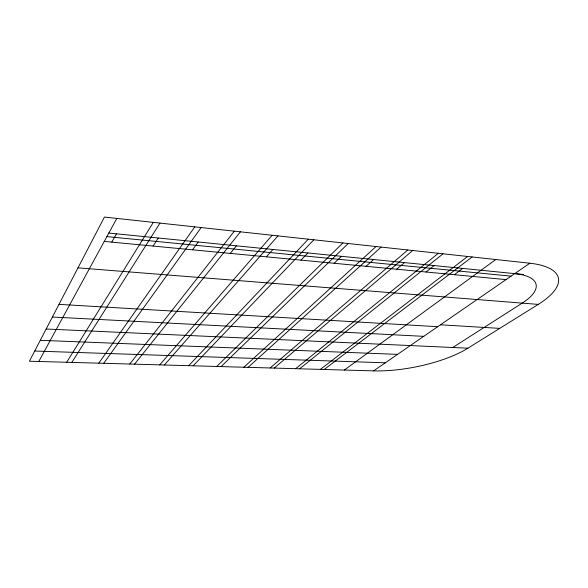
<?xml version="1.0" encoding="UTF-8"?>
<svg xmlns="http://www.w3.org/2000/svg" width="588" height="588" viewBox="0 0 588 588"><rect width="100%" height="100%" fill="white"/><g stroke="black" fill="none" stroke-linecap="round" stroke-linejoin="round"><path stroke-width="0.88" d="M38.793 361.473L116.814 218.413M111.801 242.131L116.461 233.826M66.701 362.259L153.306 222.374M71.839 362.406L159.987 223.095M153.086 246.056L158.304 238.008M98.777 363.163L194.775 226.872M103.745 363.296L201.147 227.563M192.533 249.804L198.252 241.999M129.772 364.031L234.347 231.165M134.564 364.163L240.426 231.826M230.253 253.399L236.427 245.813M159.723 364.869L272.148 235.266M164.361 365.001L277.962 235.898M266.371 256.831L272.95 249.466M188.697 365.685L308.288 239.184M193.18 365.809L313.852 239.786M300.975 260.116L307.928 252.958M216.729 366.471L342.885 242.94M221.073 366.596L348.214 243.513M334.168 263.277L341.459 256.309M243.873 367.235L376.033 246.534M248.077 367.353L381.134 247.085M366.03 266.305L373.615 259.521M270.164 367.97L407.815 249.981M274.243 368.088L412.717 250.51M396.635 269.216L404.5 262.608M295.646 368.691L438.317 253.288M299.601 368.801L443.021 253.803M426.065 272.016L434.172 265.578M320.357 369.382L467.614 256.471M324.194 369.492L472.142 256.956M454.377 274.706L462.705 268.429M344.325 370.05L495.787 259.521M373.601 370.874L529.839 263.218A82.526 29.297 -13.2 0 1 538.255 304.393L467.93 348.184A73.022 23.836 -11.1 0 1 373.608 370.874L29.4 361.216L104.429 217.068L529.839 263.218M452.775 347.493L522.217 303.114A60.064 21.286 -13.2 0 0 514.735 273.626M34.692 351.043L385.324 362.803M40.278 340.32L397.554 354.373M46.165 329.001L467.93 348.184M52.398 317.028L423.713 336.351M440.463 324.804L499.726 328.383M58.998 304.356L437.715 326.707M78.006 267.841L538.255 304.393M104.267 241.418L506.04 279.616M106.891 236.596L511.06 276.154M108.824 233.061L523.754 274.53"/></g></svg>
